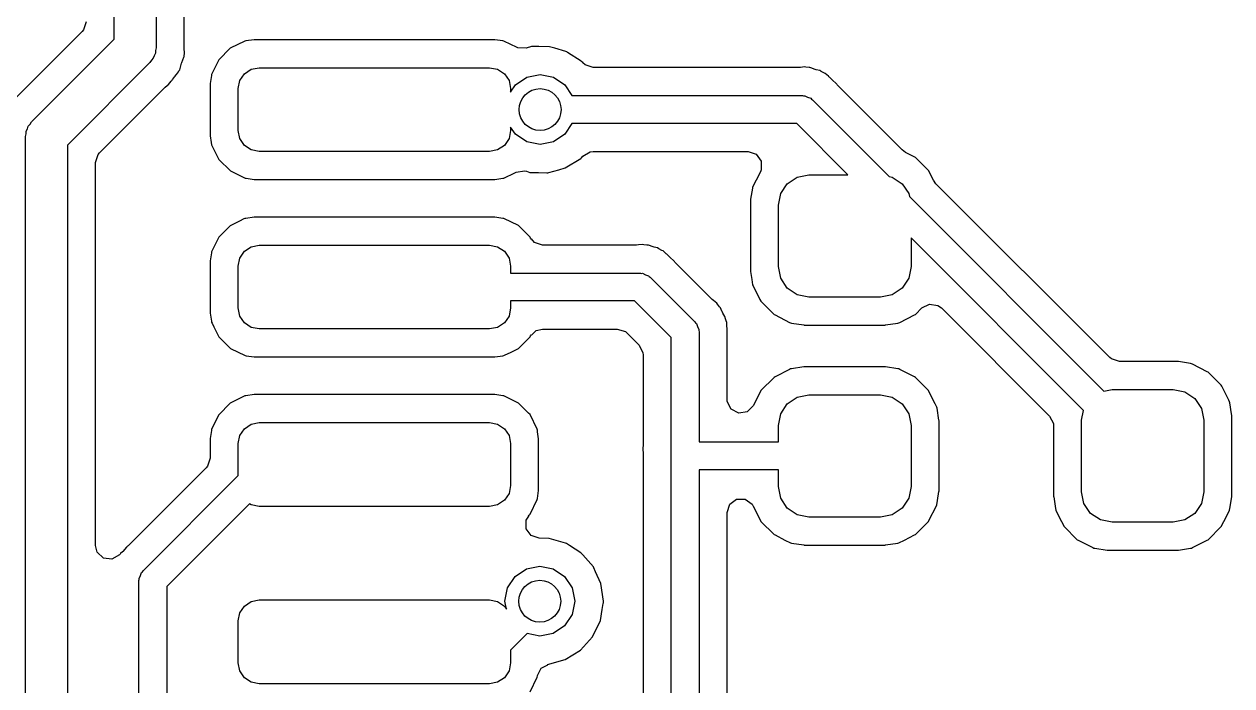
# Model space of a CAD drawing. Extents: x 0.04 to 2.01, y 0.04 to 5.04.
# Drawn here: x 1.0223 to 1.3627, y 3.0093 to 3.1957 of the extents above; entities that cross this region are included whole.
import ezdxf

# ---------------------------------------------------------------- set-up
doc = ezdxf.new("R2010")
doc.units = 0
doc.header["$MEASUREMENT"] = 0
doc.layers.add('BLACK', color=7, linetype='CONTINUOUS')

msp = doc.modelspace()

# ---------------------------------------------------------------- linework, layer by layer
at = {"layer": 'BLACK', "linetype": 'CONTINUOUS'}
for p, q in [((1.04772, 3.1915), (1.04772, 3.23035)), ((1.05953, 3.23035), (1.05953, 3.18906)), ((1.06742, 3.18943), (1.06742, 3.2207)), ((1.03982, 3.19639), (1.03908, 3.19409)), ((1.03868, 3.19363), (1.0202, 3.17515)), ((1.03908, 3.19409), (1.03868, 3.19363)), ((1.02445, 3.16823), (1.04772, 3.1915)), ((1.08456, 3.19096), (1.08044, 3.18893)), ((1.08486, 3.191), (1.08456, 3.19096)), ((1.08713, 3.19134), (1.08486, 3.191)), ((1.08486, 3.191), (1.08486, 3.191)), ((1.08727, 3.19136), (1.08713, 3.19134)), ((1.08713, 3.19134), (1.08713, 3.19134)), ((1.15485, 3.19136), (1.08727, 3.19136)), ((1.15499, 3.19134), (1.15485, 3.19136)), ((1.15724, 3.19101), (1.15499, 3.19134)), ((1.15499, 3.19134), (1.15499, 3.19134)), ((1.15754, 3.19097), (1.15724, 3.19101)), ((1.15724, 3.19101), (1.15724, 3.19101)), ((1.15953, 3.18999), (1.15754, 3.19097)), ((1.16108, 3.18924), (1.15953, 3.18999)), ((1.05894, 3.18685), (1.05874, 3.1861)), ((1.05933, 3.18753), (1.05894, 3.18685)), ((1.05953, 3.18906), (1.05933, 3.1883)), ((1.05933, 3.1883), (1.05933, 3.18753)), ((1.06678, 3.18488), (1.06732, 3.18642)), ((1.06732, 3.18642), (1.0674, 3.18665)), ((1.06732, 3.18642), (1.06732, 3.18642)), ((1.0674, 3.18665), (1.06742, 3.18685)), ((1.06742, 3.18927), (1.06742, 3.18943)), ((1.0675, 3.1873), (1.06742, 3.18927)), ((1.06742, 3.187), (1.06743, 3.18706)), ((1.06742, 3.18694), (1.06742, 3.187)), ((1.06742, 3.18685), (1.06742, 3.18694)), ((1.06743, 3.18706), (1.0675, 3.1873)), ((1.08044, 3.18893), (1.07719, 3.18568)), ((1.16146, 3.18908), (1.16108, 3.18924)), ((1.16386, 3.18899), (1.16146, 3.18908)), ((1.16532, 3.18941), (1.16386, 3.18899)), ((1.1656, 3.1894), (1.16532, 3.18941)), ((1.16739, 3.18939), (1.1656, 3.1894)), ((1.1704, 3.18938), (1.16739, 3.18939)), ((1.17188, 3.18893), (1.1704, 3.18938)), ((1.17501, 3.188), (1.17188, 3.18893)), ((1.17527, 3.18792), (1.17501, 3.188)), ((1.17501, 3.188), (1.17501, 3.188)), ((1.1755, 3.18777), (1.17527, 3.18792)), ((1.1793, 3.18531), (1.1755, 3.18777)), ((1.0578, 3.18488), (1.03453, 3.16161)), ((1.05819, 3.18555), (1.0578, 3.18488)), ((1.05874, 3.1861), (1.05819, 3.18555)), ((1.06601, 3.18265), (1.06619, 3.1829)), ((1.06619, 3.1829), (1.06672, 3.1847)), ((1.06672, 3.1847), (1.06678, 3.18488)), ((1.07719, 3.18568), (1.07518, 3.18156)), ((1.08441, 3.18173), (1.08632, 3.18302)), ((1.08632, 3.18302), (1.08858, 3.18346)), ((1.08858, 3.18346), (1.15354, 3.18346)), ((1.15354, 3.18346), (1.1558, 3.18302)), ((1.1558, 3.18302), (1.15772, 3.18173)), ((1.17954, 3.18516), (1.1793, 3.18531)), ((1.1793, 3.18531), (1.1793, 3.18531)), ((1.17978, 3.18488), (1.17954, 3.18516)), ((1.17981, 3.18484), (1.17978, 3.18488)), ((1.18047, 3.18423), (1.17981, 3.18484)), ((1.18276, 3.18348), (1.18047, 3.18423)), ((1.24066, 3.18348), (1.18276, 3.18348)), ((1.24118, 3.18352), (1.24066, 3.18348)), ((1.24232, 3.18367), (1.24118, 3.18352)), ((1.24267, 3.18359), (1.24232, 3.18367)), ((1.24268, 3.18359), (1.24267, 3.18359)), ((1.24267, 3.18359), (1.24267, 3.18359)), ((1.24358, 3.18348), (1.24268, 3.18359)), ((1.24382, 3.18348), (1.24358, 3.18348)), ((1.24407, 3.18346), (1.24382, 3.18348)), ((1.24433, 3.18336), (1.24407, 3.18346)), ((1.24504, 3.18307), (1.24433, 3.18336)), ((1.24433, 3.18336), (1.24433, 3.18336)), ((1.24559, 3.1829), (1.24504, 3.18307)), ((1.24661, 3.18266), (1.24559, 3.1829)), ((1.06304, 3.17871), (1.06382, 3.1797)), ((1.06382, 3.1797), (1.06397, 3.17987)), ((1.06397, 3.17987), (1.06408, 3.17999)), ((1.06397, 3.17987), (1.06397, 3.17987)), ((1.06408, 3.17999), (1.06419, 3.18011)), ((1.06419, 3.18011), (1.06459, 3.18067)), ((1.06459, 3.18067), (1.06461, 3.18069)), ((1.06461, 3.18069), (1.06472, 3.18084)), ((1.06472, 3.18084), (1.06528, 3.18156)), ((1.06528, 3.18156), (1.06588, 3.18232)), ((1.06588, 3.18232), (1.06598, 3.1826)), ((1.06598, 3.1826), (1.06601, 3.18265)), ((1.07513, 3.18126), (1.0748, 3.17901)), ((1.07518, 3.18156), (1.07513, 3.18126)), ((1.07513, 3.18126), (1.07513, 3.18126)), ((1.08268, 3.17756), (1.08313, 3.17982)), ((1.08313, 3.17982), (1.08441, 3.18173)), ((1.15772, 3.18173), (1.159, 3.17982)), ((1.159, 3.17982), (1.15945, 3.17756)), ((1.1608, 3.17861), (1.16399, 3.18075)), ((1.16399, 3.18075), (1.16776, 3.1815)), ((1.16776, 3.1815), (1.17152, 3.18075)), ((1.17152, 3.18075), (1.17472, 3.17861)), ((1.24691, 3.18245), (1.24661, 3.18266)), ((1.24698, 3.1824), (1.24691, 3.18245)), ((1.24691, 3.18245), (1.24691, 3.18245)), ((1.24774, 3.18199), (1.24698, 3.1824)), ((1.24816, 3.18183), (1.24774, 3.18199)), ((1.24858, 3.18144), (1.24816, 3.18183)), ((1.24902, 3.18103), (1.24858, 3.18144)), ((1.24917, 3.1809), (1.24902, 3.18103)), ((1.24932, 3.1808), (1.24917, 3.1809)), ((1.24986, 3.18025), (1.24932, 3.1808)), ((1.24997, 3.18015), (1.24986, 3.18025)), ((1.25139, 3.17883), (1.24997, 3.18015)), ((1.04356, 3.15948), (1.06204, 3.17796)), ((1.06204, 3.17796), (1.06269, 3.17848)), ((1.06269, 3.17848), (1.06277, 3.17853)), ((1.06277, 3.17853), (1.06304, 3.17871)), ((1.06277, 3.17853), (1.06277, 3.17853)), ((1.0748, 3.17901), (1.07478, 3.17887)), ((1.07478, 3.17887), (1.07478, 3.16444)), ((1.08268, 3.16575), (1.08268, 3.17756)), ((1.15945, 3.1766), (1.1608, 3.17861)), ((1.15945, 3.17756), (1.15945, 3.1766)), ((1.17472, 3.17861), (1.17674, 3.17559)), ((1.25148, 3.17865), (1.25139, 3.17883)), ((1.25159, 3.17853), (1.25148, 3.17865)), ((1.26981, 3.16031), (1.25159, 3.17853)), ((1.17674, 3.17559), (1.24173, 3.17559)), ((1.24173, 3.17559), (1.24203, 3.17549)), ((1.24203, 3.17549), (1.24235, 3.17554)), ((1.24235, 3.17554), (1.24317, 3.17512)), ((1.24317, 3.17512), (1.24405, 3.17484)), ((1.24405, 3.17484), (1.24423, 3.17458)), ((1.24423, 3.17458), (1.24452, 3.17444)), ((1.24452, 3.17444), (1.26615, 3.1528)), ((1.02292, 3.16558), (1.02331, 3.16626)), ((1.02331, 3.16626), (1.02351, 3.16701)), ((1.02351, 3.16701), (1.02406, 3.16756)), ((1.02406, 3.16756), (1.02445, 3.16823)), ((1.08313, 3.16349), (1.08268, 3.16575)), ((1.15945, 3.16575), (1.159, 3.16349)), ((1.1608, 3.16469), (1.15945, 3.16671)), ((1.15945, 3.16671), (1.15945, 3.16575)), ((1.17674, 3.16772), (1.17472, 3.16469)), ((1.2401, 3.16772), (1.17674, 3.16772)), ((1.25453, 3.15329), (1.2401, 3.16772)), ((1.02272, 3.16406), (1.02292, 3.16481)), ((1.02272, 2.90906), (1.02272, 3.16406)), ((1.02292, 3.16481), (1.02292, 3.16558)), ((1.07478, 3.16444), (1.0748, 3.1643)), ((1.0748, 3.1643), (1.07509, 3.16238)), ((1.0748, 3.1643), (1.0748, 3.1643)), ((1.07509, 3.16238), (1.07518, 3.16173)), ((1.08441, 3.16157), (1.08313, 3.16349)), ((1.159, 3.16349), (1.15772, 3.16157)), ((1.16399, 3.16256), (1.1608, 3.16469)), ((1.16776, 3.16181), (1.16399, 3.16256)), ((1.17152, 3.16256), (1.16776, 3.16181)), ((1.17472, 3.16469), (1.17152, 3.16256)), ((1.03453, 3.16161), (1.03453, 2.9115)), ((1.04242, 3.15672), (1.04317, 3.15902)), ((1.04317, 3.15902), (1.04356, 3.15948)), ((1.07518, 3.16173), (1.07721, 3.1576)), ((1.08632, 3.16029), (1.08441, 3.16157)), ((1.08858, 3.15984), (1.08632, 3.16029)), ((1.15354, 3.15984), (1.08858, 3.15984)), ((1.1558, 3.16029), (1.15354, 3.15984)), ((1.15772, 3.16157), (1.1558, 3.16029)), ((1.17981, 3.15854), (1.1819, 3.15974)), ((1.1819, 3.15974), (1.1827, 3.15982)), ((1.1827, 3.15982), (1.22637, 3.15982)), ((1.22637, 3.15982), (1.22866, 3.15908)), ((1.22866, 3.15908), (1.23007, 3.15713)), ((1.2708, 3.15959), (1.26981, 3.16031)), ((1.27353, 3.1582), (1.2708, 3.15959)), ((1.04242, 3.0488), (1.04242, 3.15672)), ((1.07721, 3.1576), (1.08046, 3.15436)), ((1.17487, 3.15521), (1.1792, 3.15787)), ((1.1792, 3.15787), (1.17939, 3.15807)), ((1.17939, 3.15807), (1.17981, 3.15854)), ((1.23007, 3.15713), (1.23007, 3.15472)), ((1.27723, 3.1545), (1.27353, 3.1582)), ((1.08046, 3.15436), (1.08459, 3.15234)), ((1.08459, 3.15234), (1.08489, 3.1523)), ((1.08489, 3.1523), (1.08489, 3.1523)), ((1.08489, 3.1523), (1.08714, 3.15197)), ((1.15499, 3.15197), (1.15726, 3.1523)), ((1.15726, 3.1523), (1.15756, 3.15235)), ((1.15726, 3.1523), (1.15726, 3.1523)), ((1.15756, 3.15235), (1.16068, 3.15388)), ((1.16068, 3.15388), (1.16103, 3.15405)), ((1.16103, 3.15405), (1.16341, 3.15439)), ((1.16341, 3.15439), (1.16391, 3.15427)), ((1.16391, 3.15427), (1.16489, 3.15397)), ((1.16489, 3.15397), (1.16736, 3.15392)), ((1.16736, 3.15392), (1.16969, 3.15388)), ((1.16969, 3.15388), (1.16969, 3.15388)), ((1.16969, 3.15388), (1.16997, 3.15387)), ((1.16997, 3.15387), (1.17024, 3.15395)), ((1.17024, 3.15395), (1.17306, 3.15471)), ((1.17024, 3.15395), (1.17024, 3.15395)), ((1.17306, 3.15471), (1.17487, 3.15521)), ((1.22984, 3.15416), (1.22862, 3.15176)), ((1.23007, 3.15472), (1.22984, 3.15416)), ((1.23744, 3.15076), (1.24024, 3.15263)), ((1.24024, 3.15263), (1.24353, 3.15329)), ((1.24353, 3.15329), (1.25453, 3.15329)), ((1.26615, 3.1528), (1.26701, 3.15263)), ((1.26701, 3.15263), (1.2698, 3.15076)), ((1.27862, 3.15176), (1.27723, 3.1545)), ((1.08714, 3.15197), (1.08714, 3.15197)), ((1.08714, 3.15197), (1.08727, 3.15195)), ((1.08727, 3.15195), (1.15485, 3.15195)), ((1.15485, 3.15195), (1.15499, 3.15197)), ((1.15499, 3.15197), (1.15499, 3.15197)), ((1.22759, 3.14954), (1.22709, 3.14637)), ((1.22764, 3.14984), (1.22759, 3.14954)), ((1.22759, 3.14954), (1.22759, 3.14954)), ((1.22862, 3.15176), (1.22764, 3.14984)), ((1.23558, 3.14797), (1.23744, 3.15076)), ((1.2698, 3.15076), (1.27167, 3.14797)), ((1.27934, 3.15078), (1.27862, 3.15176)), ((1.32833, 3.10179), (1.27934, 3.15078)), ((1.22709, 3.14637), (1.22703, 3.14597)), ((1.22703, 3.14597), (1.22703, 3.12615)), ((1.23492, 3.14468), (1.23558, 3.14797)), ((1.27167, 3.14797), (1.27184, 3.14712)), ((1.27184, 3.14712), (1.32666, 3.09229)), ((1.23492, 3.12745), (1.23492, 3.14468)), ((1.08021, 3.13871), (1.07972, 3.13821)), ((1.08044, 3.13893), (1.08021, 3.13871)), ((1.08302, 3.1402), (1.08044, 3.13893)), ((1.08429, 3.14083), (1.08302, 3.1402)), ((1.08456, 3.14096), (1.08429, 3.14083)), ((1.08429, 3.14083), (1.08429, 3.14083)), ((1.08486, 3.141), (1.08456, 3.14096)), ((1.08713, 3.14134), (1.08486, 3.141)), ((1.08486, 3.141), (1.08486, 3.141)), ((1.08727, 3.14136), (1.08713, 3.14134)), ((1.08713, 3.14134), (1.08713, 3.14134)), ((1.15485, 3.14136), (1.08727, 3.14136)), ((1.15499, 3.14134), (1.15485, 3.14136)), ((1.15724, 3.14101), (1.15499, 3.14134)), ((1.15499, 3.14134), (1.15499, 3.14134)), ((1.15754, 3.14097), (1.15724, 3.14101)), ((1.15724, 3.14101), (1.15724, 3.14101)), ((1.16167, 3.13895), (1.15754, 3.14097)), ((1.16492, 3.1357), (1.16167, 3.13895)), ((1.07719, 3.13568), (1.07518, 3.13156)), ((1.07972, 3.13821), (1.07719, 3.13568)), ((1.16506, 3.13541), (1.16492, 3.1357)), ((1.16525, 3.13515), (1.16506, 3.13541)), ((1.16532, 3.13521), (1.16525, 3.13515)), ((1.16615, 3.13423), (1.16532, 3.13521)), ((1.32094, 3.08688), (1.27232, 3.1355)), ((1.27232, 3.1355), (1.27232, 3.12745)), ((1.08313, 3.12982), (1.08441, 3.13173)), ((1.08441, 3.13173), (1.08632, 3.13302)), ((1.08632, 3.13302), (1.08858, 3.13346)), ((1.08858, 3.13346), (1.15354, 3.13346)), ((1.15354, 3.13346), (1.1558, 3.13302)), ((1.1558, 3.13302), (1.15772, 3.13173)), ((1.15772, 3.13173), (1.159, 3.12982)), ((1.16844, 3.13348), (1.16615, 3.13423)), ((1.19495, 3.13348), (1.16844, 3.13348)), ((1.19547, 3.13352), (1.19495, 3.13348)), ((1.19661, 3.13367), (1.19547, 3.13352)), ((1.19696, 3.13359), (1.19661, 3.13367)), ((1.19697, 3.13359), (1.19696, 3.13359)), ((1.19696, 3.13359), (1.19696, 3.13359)), ((1.19787, 3.13348), (1.19697, 3.13359)), ((1.19811, 3.13348), (1.19787, 3.13348)), ((1.19836, 3.13346), (1.19811, 3.13348)), ((1.19862, 3.13336), (1.19836, 3.13346)), ((1.19934, 3.13307), (1.19862, 3.13336)), ((1.19862, 3.13336), (1.19862, 3.13336)), ((1.19988, 3.1329), (1.19934, 3.13307)), ((1.2009, 3.13266), (1.19988, 3.1329)), ((1.2012, 3.13245), (1.2009, 3.13266)), ((1.20127, 3.1324), (1.2012, 3.13245)), ((1.2012, 3.13245), (1.2012, 3.13245)), ((1.20203, 3.13199), (1.20127, 3.1324)), ((1.20245, 3.13183), (1.20203, 3.13199)), ((1.20272, 3.13158), (1.20245, 3.13183)), ((1.0748, 3.12901), (1.07478, 3.12887)), ((1.07478, 3.12887), (1.07478, 3.11444)), ((1.07513, 3.13126), (1.0748, 3.12901)), ((1.07518, 3.13156), (1.07513, 3.13126)), ((1.07513, 3.13126), (1.07513, 3.13126)), ((1.08268, 3.12756), (1.08313, 3.12982)), ((1.159, 3.12982), (1.15945, 3.12756)), ((1.20331, 3.13103), (1.20272, 3.13158)), ((1.20347, 3.1309), (1.20331, 3.13103)), ((1.20361, 3.1308), (1.20347, 3.1309)), ((1.20415, 3.13025), (1.20361, 3.1308)), ((1.20426, 3.13015), (1.20415, 3.13025)), ((1.20569, 3.12883), (1.20426, 3.13015)), ((1.20577, 3.12865), (1.20569, 3.12883)), ((1.20588, 3.12853), (1.20577, 3.12865)), ((1.21623, 3.11818), (1.20588, 3.12853)), ((1.08268, 3.11575), (1.08268, 3.12756)), ((1.15945, 3.12756), (1.15945, 3.12559)), ((1.15945, 3.12559), (1.19602, 3.12559)), ((1.19602, 3.12559), (1.19633, 3.12549)), ((1.19633, 3.12549), (1.19664, 3.12554)), ((1.19664, 3.12554), (1.19746, 3.12512)), ((1.19746, 3.12512), (1.19834, 3.12484)), ((1.22703, 3.12615), (1.22705, 3.126)), ((1.22705, 3.126), (1.22705, 3.126)), ((1.22705, 3.126), (1.2274, 3.12381)), ((1.23558, 3.12416), (1.23492, 3.12745)), ((1.27232, 3.12745), (1.27167, 3.12416)), ((1.19834, 3.12484), (1.19852, 3.12458)), ((1.19852, 3.12458), (1.19881, 3.12444)), ((1.19881, 3.12444), (1.21141, 3.11184)), ((1.2274, 3.12381), (1.22764, 3.12229)), ((1.22764, 3.12229), (1.22778, 3.12201)), ((1.22778, 3.12201), (1.22778, 3.12201)), ((1.22778, 3.12201), (1.22973, 3.11818)), ((1.23744, 3.12136), (1.23558, 3.12416)), ((1.27167, 3.12416), (1.2698, 3.12136)), ((1.21662, 3.11784), (1.21623, 3.11818)), ((1.22973, 3.11818), (1.23001, 3.11763)), ((1.24024, 3.11949), (1.23744, 3.12136)), ((1.24353, 3.11884), (1.24024, 3.11949)), ((1.26371, 3.11884), (1.24353, 3.11884)), ((1.26701, 3.11949), (1.26371, 3.11884)), ((1.2698, 3.12136), (1.26701, 3.11949)), ((1.08313, 3.11349), (1.08268, 3.11575)), ((1.15945, 3.11575), (1.159, 3.11349)), ((1.19439, 3.11772), (1.15945, 3.11772)), ((1.15945, 3.11772), (1.15945, 3.11575)), ((1.20469, 3.10742), (1.19439, 3.11772)), ((1.21754, 3.11714), (1.21662, 3.11784)), ((1.21773, 3.11683), (1.21754, 3.11714)), ((1.21829, 3.11611), (1.21773, 3.11683)), ((1.21773, 3.11683), (1.21773, 3.11683)), ((1.21847, 3.11594), (1.21829, 3.11611)), ((1.21862, 3.11575), (1.21847, 3.11594)), ((1.219, 3.11487), (1.21862, 3.11575)), ((1.21904, 3.11479), (1.219, 3.11487)), ((1.2193, 3.11428), (1.21904, 3.11479)), ((1.23001, 3.11763), (1.23371, 3.11393)), ((1.27353, 3.11393), (1.27537, 3.11577)), ((1.27537, 3.11577), (1.27752, 3.11686)), ((1.27752, 3.11686), (1.2799, 3.11649)), ((1.2799, 3.11649), (1.28088, 3.11577)), ((1.28088, 3.11577), (1.31136, 3.0853)), ((1.07478, 3.11444), (1.0748, 3.1143)), ((1.0748, 3.1143), (1.0748, 3.1143)), ((1.0748, 3.1143), (1.07514, 3.11203)), ((1.07514, 3.11203), (1.07518, 3.11173)), ((1.07518, 3.11173), (1.07532, 3.11146)), ((1.07532, 3.11146), (1.07532, 3.11146)), ((1.07532, 3.11146), (1.07583, 3.11041)), ((1.08441, 3.11157), (1.08313, 3.11349)), ((1.08632, 3.11029), (1.08441, 3.11157)), ((1.15772, 3.11157), (1.1558, 3.11029)), ((1.159, 3.11349), (1.15772, 3.11157)), ((1.21141, 3.11184), (1.21155, 3.11156)), ((1.21155, 3.11156), (1.21181, 3.11137)), ((1.21181, 3.11137), (1.21209, 3.11049)), ((1.21985, 3.11339), (1.2193, 3.11428)), ((1.21992, 3.11303), (1.21985, 3.11339)), ((1.21993, 3.11294), (1.21992, 3.11303)), ((1.21992, 3.11303), (1.21992, 3.11303)), ((1.22018, 3.11212), (1.21993, 3.11294)), ((1.22036, 3.1117), (1.22018, 3.11212)), ((1.22041, 3.11057), (1.22036, 3.1117)), ((1.23371, 3.11393), (1.23398, 3.11379)), ((1.23398, 3.11379), (1.23398, 3.11379)), ((1.23398, 3.11379), (1.23809, 3.1117)), ((1.23809, 3.1117), (1.23837, 3.11156)), ((1.23837, 3.11156), (1.23867, 3.11151)), ((1.23867, 3.11151), (1.23867, 3.11151)), ((1.23867, 3.11151), (1.24208, 3.11097)), ((1.26516, 3.11097), (1.26857, 3.11151)), ((1.26857, 3.11151), (1.26887, 3.11156)), ((1.26857, 3.11151), (1.26857, 3.11151)), ((1.26887, 3.11156), (1.26916, 3.1117)), ((1.26916, 3.1117), (1.27326, 3.11379)), ((1.27326, 3.11379), (1.27353, 3.11393)), ((1.27326, 3.11379), (1.27326, 3.11379)), ((1.07583, 3.11041), (1.07721, 3.1076)), ((1.08858, 3.10984), (1.08632, 3.11029)), ((1.15354, 3.10984), (1.08858, 3.10984)), ((1.1558, 3.11029), (1.15354, 3.10984)), ((1.16493, 3.10762), (1.16507, 3.10791)), ((1.16507, 3.10791), (1.16526, 3.10818)), ((1.16526, 3.10818), (1.16538, 3.10809)), ((1.16538, 3.10809), (1.16661, 3.10937)), ((1.16661, 3.10937), (1.16844, 3.10982)), ((1.16844, 3.10982), (1.18951, 3.10982)), ((1.18951, 3.10982), (1.1918, 3.10908)), ((1.1918, 3.10908), (1.19226, 3.10868)), ((1.19226, 3.10868), (1.19565, 3.1053)), ((1.21209, 3.11049), (1.21251, 3.10967)), ((1.21251, 3.10967), (1.21246, 3.10936)), ((1.21246, 3.10936), (1.21256, 3.10906)), ((1.21256, 3.10906), (1.21256, 3.07799)), ((1.22041, 3.11053), (1.22041, 3.11057)), ((1.22042, 3.11033), (1.22041, 3.11053)), ((1.22045, 3.11016), (1.22042, 3.11033)), ((1.22045, 3.10939), (1.22045, 3.11016)), ((1.22046, 3.10924), (1.22045, 3.10939)), ((1.22053, 3.1073), (1.22046, 3.10924)), ((1.24208, 3.11097), (1.24208, 3.11097)), ((1.24208, 3.11097), (1.24223, 3.11094)), ((1.24223, 3.11094), (1.26501, 3.11094)), ((1.26501, 3.11094), (1.26516, 3.11097)), ((1.26516, 3.11097), (1.26516, 3.11097)), ((1.07721, 3.1076), (1.08046, 3.10436)), ((1.16169, 3.10437), (1.16493, 3.10762)), ((1.19565, 3.1053), (1.19674, 3.10315)), ((1.20469, 2.88565), (1.20469, 3.10742)), ((1.22045, 3.10695), (1.22046, 3.10711)), ((1.22045, 3.08996), (1.22045, 3.10695)), ((1.22046, 3.10711), (1.22053, 3.1073)), ((1.08046, 3.10436), (1.08459, 3.10234)), ((1.08459, 3.10234), (1.08489, 3.1023)), ((1.08489, 3.1023), (1.08489, 3.1023)), ((1.08489, 3.1023), (1.08714, 3.10197)), ((1.08714, 3.10197), (1.08714, 3.10197)), ((1.08714, 3.10197), (1.08727, 3.10195)), ((1.08727, 3.10195), (1.15485, 3.10195)), ((1.15485, 3.10195), (1.15499, 3.10197)), ((1.15499, 3.10197), (1.15726, 3.1023)), ((1.15499, 3.10197), (1.15499, 3.10197)), ((1.15726, 3.1023), (1.15756, 3.10235)), ((1.15726, 3.1023), (1.15726, 3.1023)), ((1.15756, 3.10235), (1.15795, 3.10254)), ((1.15795, 3.10254), (1.15938, 3.10324)), ((1.15938, 3.10324), (1.16169, 3.10437)), ((1.19674, 3.10315), (1.19679, 3.10254)), ((1.19679, 3.10254), (1.19679, 3.07687)), ((1.32879, 3.10139), (1.32833, 3.10179)), ((1.33108, 3.10065), (1.32879, 3.10139)), ((1.2381, 3.09842), (1.23398, 3.09633)), ((1.23837, 3.09856), (1.2381, 3.09842)), ((1.2381, 3.09842), (1.2381, 3.09842)), ((1.23867, 3.09861), (1.23837, 3.09856)), ((1.24208, 3.09915), (1.23867, 3.09861)), ((1.23867, 3.09861), (1.23867, 3.09861)), ((1.24223, 3.09917), (1.24208, 3.09915)), ((1.24208, 3.09915), (1.24208, 3.09915)), ((1.26501, 3.09917), (1.24223, 3.09917)), ((1.26516, 3.09915), (1.26501, 3.09917)), ((1.26857, 3.09861), (1.26516, 3.09915)), ((1.26516, 3.09915), (1.26516, 3.09915)), ((1.26887, 3.09856), (1.26857, 3.09861)), ((1.26857, 3.09861), (1.26857, 3.09861)), ((1.26915, 3.09842), (1.26887, 3.09856)), ((1.27326, 3.09633), (1.26915, 3.09842)), ((1.26915, 3.09842), (1.26915, 3.09842)), ((1.34753, 3.10065), (1.33108, 3.10065)), ((1.34768, 3.10063), (1.34753, 3.10065)), ((1.35109, 3.10009), (1.34768, 3.10063)), ((1.34768, 3.10063), (1.34768, 3.10063)), ((1.35139, 3.10004), (1.35109, 3.10009)), ((1.35109, 3.10009), (1.35109, 3.10009)), ((1.35167, 3.0999), (1.35139, 3.10004)), ((1.35578, 3.0978), (1.35167, 3.0999)), ((1.35167, 3.0999), (1.35167, 3.0999)), ((1.35605, 3.09766), (1.35578, 3.0978)), ((1.35578, 3.0978), (1.35578, 3.0978)), ((1.35975, 3.09397), (1.35605, 3.09766)), ((1.23371, 3.09619), (1.23001, 3.09249)), ((1.23398, 3.09633), (1.23371, 3.09619)), ((1.23398, 3.09633), (1.23398, 3.09633)), ((1.27353, 3.09619), (1.27326, 3.09633)), ((1.27326, 3.09633), (1.27326, 3.09633)), ((1.27723, 3.09249), (1.27353, 3.09619)), ((1.08456, 3.09096), (1.08044, 3.08893)), ((1.08486, 3.091), (1.08456, 3.09096)), ((1.08713, 3.09134), (1.08486, 3.091)), ((1.08486, 3.091), (1.08486, 3.091)), ((1.08727, 3.09136), (1.08713, 3.09134)), ((1.08713, 3.09134), (1.08713, 3.09134)), ((1.15485, 3.09136), (1.08727, 3.09136)), ((1.15499, 3.09134), (1.15485, 3.09136)), ((1.15724, 3.09101), (1.15499, 3.09134)), ((1.15499, 3.09134), (1.15499, 3.09134)), ((1.15754, 3.09097), (1.15724, 3.09101)), ((1.15724, 3.09101), (1.15724, 3.09101)), ((1.16167, 3.08895), (1.15754, 3.09097)), ((1.22987, 3.09222), (1.22782, 3.08819)), ((1.23001, 3.09249), (1.22987, 3.09222)), ((1.22987, 3.09222), (1.22987, 3.09222)), ((1.24024, 3.09062), (1.24353, 3.09128)), ((1.24353, 3.09128), (1.26371, 3.09128)), ((1.26371, 3.09128), (1.26701, 3.09062)), ((1.27737, 3.09222), (1.27723, 3.09249)), ((1.27915, 3.08872), (1.27737, 3.09222)), ((1.27737, 3.09222), (1.27737, 3.09222)), ((1.32666, 3.09229), (1.32901, 3.09276)), ((1.32901, 3.09276), (1.34623, 3.09276)), ((1.34623, 3.09276), (1.34953, 3.0921)), ((1.34953, 3.0921), (1.35232, 3.09023)), ((1.35989, 3.09369), (1.35975, 3.09397)), ((1.36188, 3.08978), (1.35989, 3.09369)), ((1.35989, 3.09369), (1.35989, 3.09369)), ((1.08044, 3.08893), (1.07719, 3.08568)), ((1.1619, 3.08872), (1.16167, 3.08895)), ((1.16454, 3.08608), (1.1619, 3.08872)), ((1.2205, 3.08935), (1.22045, 3.08996)), ((1.22159, 3.08721), (1.2205, 3.08935)), ((1.22782, 3.08819), (1.22612, 3.08649)), ((1.23558, 3.08596), (1.23744, 3.08876)), ((1.23744, 3.08876), (1.24024, 3.09062)), ((1.26701, 3.09062), (1.2698, 3.08876)), ((1.2698, 3.08876), (1.27167, 3.08596)), ((1.2796, 3.08783), (1.27915, 3.08872)), ((1.27965, 3.08753), (1.2796, 3.08783)), ((1.28019, 3.08412), (1.27965, 3.08753)), ((1.27965, 3.08753), (1.27965, 3.08753)), ((1.35232, 3.09023), (1.35419, 3.08744)), ((1.35419, 3.08744), (1.35484, 3.08414)), ((1.36212, 3.08931), (1.36188, 3.08978)), ((1.36217, 3.089), (1.36212, 3.08931)), ((1.36266, 3.08593), (1.36217, 3.089)), ((1.36217, 3.089), (1.36217, 3.089)), ((1.07719, 3.08568), (1.07518, 3.08156)), ((1.16492, 3.0857), (1.16454, 3.08608)), ((1.16694, 3.08158), (1.16492, 3.0857)), ((1.22374, 3.08611), (1.22159, 3.08721)), ((1.22612, 3.08649), (1.22374, 3.08611)), ((1.23492, 3.08267), (1.23558, 3.08596)), ((1.27167, 3.08596), (1.27232, 3.08267)), ((1.28022, 3.08397), (1.28019, 3.08412)), ((1.31136, 3.0853), (1.31245, 3.08315)), ((1.32039, 3.08414), (1.32094, 3.08688)), ((1.32039, 3.06397), (1.32039, 3.08414)), ((1.35484, 3.08414), (1.35484, 3.06397)), ((1.36274, 3.08544), (1.36266, 3.08593)), ((1.36274, 3.06267), (1.36274, 3.08544)), ((1.07513, 3.08126), (1.0748, 3.07901)), ((1.07518, 3.08156), (1.07513, 3.08126)), ((1.07513, 3.08126), (1.07513, 3.08126)), ((1.08313, 3.07982), (1.08441, 3.08173)), ((1.08441, 3.08173), (1.08632, 3.08302)), ((1.08632, 3.08302), (1.08858, 3.08346)), ((1.08858, 3.08346), (1.15354, 3.08346)), ((1.15354, 3.08346), (1.1558, 3.08302)), ((1.1558, 3.08302), (1.15772, 3.08173)), ((1.15772, 3.08173), (1.159, 3.07982)), ((1.16699, 3.08128), (1.16694, 3.08158)), ((1.16705, 3.08083), (1.16699, 3.08128)), ((1.16699, 3.08128), (1.16699, 3.08128)), ((1.16734, 3.07887), (1.16705, 3.08083)), ((1.23492, 3.07799), (1.23492, 3.08267)), ((1.27232, 3.08267), (1.27232, 3.06544)), ((1.28022, 3.06414), (1.28022, 3.08397)), ((1.31245, 3.08315), (1.3125, 3.08254)), ((1.3125, 3.08254), (1.3125, 3.06267)), ((1.0748, 3.07901), (1.07478, 3.07887)), ((1.07478, 3.07887), (1.07478, 3.07344)), ((1.08268, 3.07756), (1.08313, 3.07982)), ((1.08268, 3.06856), (1.08268, 3.07756)), ((1.159, 3.07982), (1.15945, 3.07756)), ((1.15945, 3.07756), (1.15945, 3.06575)), ((1.16734, 3.06444), (1.16734, 3.07887)), ((1.21256, 3.07799), (1.23492, 3.07799)), ((1.19678, 3.07671), (1.19672, 3.07652)), ((1.19672, 3.07652), (1.19673, 3.07616)), ((1.19673, 3.07616), (1.19679, 3.07458)), ((1.19679, 3.07687), (1.19678, 3.07671)), ((1.19679, 3.07458), (1.19679, 3.07443)), ((1.19679, 3.07443), (1.19679, 2.88776)), ((1.07364, 3.07069), (1.05175, 3.04879)), ((1.07404, 3.07115), (1.07364, 3.07069)), ((1.07478, 3.07344), (1.07404, 3.07115)), ((1.05584, 3.04172), (1.08268, 3.06856)), ((1.23492, 3.07012), (1.21256, 3.07012)), ((1.21256, 3.07012), (1.21256, 2.88728)), ((1.23492, 3.06544), (1.23492, 3.07012)), ((1.15945, 3.06575), (1.159, 3.06349)), ((1.16699, 3.06205), (1.16732, 3.0643)), ((1.16732, 3.0643), (1.16734, 3.06444)), ((1.16732, 3.0643), (1.16732, 3.0643)), ((1.23558, 3.06215), (1.23492, 3.06544)), ((1.27232, 3.06544), (1.27167, 3.06215)), ((1.27979, 3.06148), (1.28019, 3.06399)), ((1.28019, 3.06399), (1.28022, 3.06414)), ((1.28019, 3.06399), (1.28019, 3.06399)), ((1.32105, 3.06067), (1.32039, 3.06397)), ((1.35484, 3.06397), (1.35419, 3.06067)), ((1.08586, 3.0606), (1.06256, 3.03731)), ((1.08632, 3.06029), (1.08586, 3.0606)), ((1.08858, 3.05984), (1.08632, 3.06029)), ((1.1558, 3.06029), (1.15354, 3.05984)), ((1.15772, 3.06157), (1.1558, 3.06029)), ((1.159, 3.06349), (1.15772, 3.06157)), ((1.16493, 3.05762), (1.16695, 3.06175)), ((1.16695, 3.06175), (1.16699, 3.06205)), ((1.16699, 3.06205), (1.16699, 3.06205)), ((1.22045, 3.05815), (1.2212, 3.06044)), ((1.2212, 3.06044), (1.22315, 3.06186)), ((1.22315, 3.06186), (1.22555, 3.06186)), ((1.22555, 3.06186), (1.2275, 3.06044)), ((1.2275, 3.06044), (1.22782, 3.05992)), ((1.23744, 3.05935), (1.23558, 3.06215)), ((1.27167, 3.06215), (1.2698, 3.05935)), ((1.27947, 3.06001), (1.2796, 3.06028)), ((1.2796, 3.06028), (1.27979, 3.06148)), ((1.3125, 3.06267), (1.31252, 3.06252)), ((1.31252, 3.06252), (1.31252, 3.06252)), ((1.31252, 3.06252), (1.31304, 3.05927)), ((1.32292, 3.05788), (1.32105, 3.06067)), ((1.35419, 3.06067), (1.35232, 3.05788)), ((1.3622, 3.05927), (1.36271, 3.06252)), ((1.36271, 3.06252), (1.36274, 3.06267)), ((1.36271, 3.06252), (1.36271, 3.06252)), ((1.15354, 3.05984), (1.08858, 3.05984)), ((1.16387, 3.05597), (1.16456, 3.0571)), ((1.16452, 3.05713), (1.16471, 3.0574)), ((1.16456, 3.0571), (1.16452, 3.05713)), ((1.16471, 3.0574), (1.16493, 3.05762)), ((1.22045, 2.98785), (1.22045, 3.05815)), ((1.22782, 3.05992), (1.22987, 3.05589)), ((1.24024, 3.05749), (1.23744, 3.05935)), ((1.24353, 3.05683), (1.24024, 3.05749)), ((1.26371, 3.05683), (1.24353, 3.05683)), ((1.26701, 3.05749), (1.26371, 3.05683)), ((1.2698, 3.05935), (1.26701, 3.05749)), ((1.27737, 3.05589), (1.27947, 3.06001)), ((1.27947, 3.06001), (1.27947, 3.06001)), ((1.31304, 3.05927), (1.31311, 3.0588)), ((1.31311, 3.0588), (1.31325, 3.05853)), ((1.31325, 3.05853), (1.31325, 3.05853)), ((1.31325, 3.05853), (1.31473, 3.05562)), ((1.32571, 3.05601), (1.32292, 3.05788)), ((1.35232, 3.05788), (1.34953, 3.05601)), ((1.3605, 3.05562), (1.36198, 3.05853)), ((1.36198, 3.05853), (1.36212, 3.0588)), ((1.36198, 3.05853), (1.36198, 3.05853)), ((1.36212, 3.0588), (1.3622, 3.05927)), ((1.16385, 3.05356), (1.16387, 3.05597)), ((1.16526, 3.05161), (1.16385, 3.05356)), ((1.22987, 3.05589), (1.22987, 3.05589)), ((1.22987, 3.05589), (1.23001, 3.05562)), ((1.23001, 3.05562), (1.23371, 3.05192)), ((1.27353, 3.05192), (1.27723, 3.05562)), ((1.27723, 3.05562), (1.27737, 3.05589)), ((1.31473, 3.05562), (1.31549, 3.05414)), ((1.31549, 3.05414), (1.31918, 3.05045)), ((1.32901, 3.05535), (1.32571, 3.05601)), ((1.34623, 3.05535), (1.32901, 3.05535)), ((1.34953, 3.05601), (1.34623, 3.05535)), ((1.35605, 3.05045), (1.35975, 3.05414)), ((1.35975, 3.05414), (1.3605, 3.05562)), ((1.16754, 3.05085), (1.16526, 3.05161)), ((1.17033, 3.05083), (1.16754, 3.05085)), ((1.17299, 3.05003), (1.17033, 3.05083)), ((1.17493, 3.04946), (1.17299, 3.05003)), ((1.23371, 3.05192), (1.23398, 3.05178)), ((1.23398, 3.05178), (1.23398, 3.05178)), ((1.23398, 3.05178), (1.23679, 3.05036)), ((1.23679, 3.05036), (1.23837, 3.04955)), ((1.26887, 3.04955), (1.27046, 3.05036)), ((1.27046, 3.05036), (1.27326, 3.05178)), ((1.27326, 3.05178), (1.27353, 3.05192)), ((1.27326, 3.05178), (1.27326, 3.05178)), ((1.31918, 3.05045), (1.31946, 3.05031)), ((1.31946, 3.05031), (1.31946, 3.05031)), ((1.31946, 3.05031), (1.32357, 3.04821)), ((1.35167, 3.04821), (1.35578, 3.05031)), ((1.35578, 3.05031), (1.35605, 3.05045)), ((1.35578, 3.05031), (1.35578, 3.05031)), ((1.04292, 3.0469), (1.04242, 3.0488)), ((1.04468, 3.04527), (1.04292, 3.0469)), ((1.05002, 3.04707), (1.04948, 3.04652)), ((1.05012, 3.04717), (1.05002, 3.04707)), ((1.0512, 3.04834), (1.05012, 3.04717)), ((1.05145, 3.0486), (1.0512, 3.04834)), ((1.05162, 3.04869), (1.05145, 3.0486)), ((1.05175, 3.04879), (1.05162, 3.04869)), ((1.17519, 3.04938), (1.17493, 3.04946)), ((1.17493, 3.04946), (1.17493, 3.04946)), ((1.17608, 3.0488), (1.17519, 3.04938)), ((1.17922, 3.04676), (1.17608, 3.0488)), ((1.17946, 3.04661), (1.17922, 3.04676)), ((1.17922, 3.04676), (1.17922, 3.04676)), ((1.17964, 3.0464), (1.17946, 3.04661)), ((1.23837, 3.04955), (1.23867, 3.0495)), ((1.23867, 3.0495), (1.23867, 3.0495)), ((1.23867, 3.0495), (1.24208, 3.04896)), ((1.24208, 3.04896), (1.24208, 3.04896)), ((1.24208, 3.04896), (1.24223, 3.04894)), ((1.24223, 3.04894), (1.26501, 3.04894)), ((1.26501, 3.04894), (1.26516, 3.04896)), ((1.26516, 3.04896), (1.26857, 3.0495)), ((1.26516, 3.04896), (1.26516, 3.04896)), ((1.26857, 3.0495), (1.26887, 3.04955)), ((1.26857, 3.0495), (1.26857, 3.0495)), ((1.32357, 3.04821), (1.32384, 3.04807)), ((1.32384, 3.04807), (1.32414, 3.04802)), ((1.32414, 3.04802), (1.32414, 3.04802)), ((1.32414, 3.04802), (1.32756, 3.04748)), ((1.32756, 3.04748), (1.32756, 3.04748)), ((1.32756, 3.04748), (1.32771, 3.04746)), ((1.32771, 3.04746), (1.34753, 3.04746)), ((1.34753, 3.04746), (1.34768, 3.04748)), ((1.34768, 3.04748), (1.35109, 3.04802)), ((1.34768, 3.04748), (1.34768, 3.04748)), ((1.35109, 3.04802), (1.35139, 3.04807)), ((1.35109, 3.04802), (1.35109, 3.04802)), ((1.35139, 3.04807), (1.35167, 3.04821)), ((1.04707, 3.04498), (1.04468, 3.04527)), ((1.04918, 3.04615), (1.04707, 3.04498)), ((1.04924, 3.04622), (1.04918, 3.04615)), ((1.04938, 3.04638), (1.04924, 3.04622)), ((1.04948, 3.04652), (1.04938, 3.04638)), ((1.17985, 3.04615), (1.17964, 3.0464)), ((1.17964, 3.0464), (1.17964, 3.0464)), ((1.18277, 3.04276), (1.17985, 3.04615)), ((1.05473, 3.03955), (1.05515, 3.04037)), ((1.05515, 3.04037), (1.05544, 3.04125)), ((1.05544, 3.04125), (1.05569, 3.04144)), ((1.05569, 3.04144), (1.05584, 3.04172)), ((1.15858, 3.03688), (1.16072, 3.04007)), ((1.16072, 3.04007), (1.16391, 3.0422)), ((1.16391, 3.0422), (1.16768, 3.04295)), ((1.16768, 3.04295), (1.17144, 3.0422)), ((1.17144, 3.0422), (1.17464, 3.04007)), ((1.17464, 3.04007), (1.17677, 3.03688)), ((1.18289, 3.04251), (1.18277, 3.04276)), ((1.18341, 3.04136), (1.18289, 3.04251)), ((1.18289, 3.04251), (1.18289, 3.04251)), ((1.18488, 3.03814), (1.18341, 3.04136)), ((1.05469, 3.03894), (1.05478, 3.03924)), ((1.05469, 2.94138), (1.05469, 3.03894)), ((1.05478, 3.03924), (1.05473, 3.03955)), ((1.06256, 3.03731), (1.06256, 2.94301)), ((1.15783, 3.03311), (1.15858, 3.03688)), ((1.17677, 3.03688), (1.17752, 3.03311)), ((1.1856, 3.03311), (1.18488, 3.03814)), ((1.08441, 3.03173), (1.08632, 3.03302)), ((1.08632, 3.03302), (1.08858, 3.03346)), ((1.08858, 3.03346), (1.15354, 3.03346)), ((1.15354, 3.03346), (1.1558, 3.03302)), ((1.1558, 3.03302), (1.15772, 3.03173)), ((1.15827, 3.03091), (1.15783, 3.03311)), ((1.17752, 3.03311), (1.17677, 3.02934)), ((1.18559, 3.03267), (1.1856, 3.03311)), ((1.08268, 3.02756), (1.08313, 3.02982)), ((1.08313, 3.02982), (1.08441, 3.03173)), ((1.15772, 3.03173), (1.15827, 3.03091)), ((1.18475, 3.02766), (1.18527, 3.03076)), ((1.18527, 3.03076), (1.18557, 3.03252)), ((1.18557, 3.03252), (1.18559, 3.03267)), ((1.18557, 3.03252), (1.18557, 3.03252)), ((1.08268, 3.01575), (1.08268, 3.02756)), ((1.17677, 3.02934), (1.17464, 3.02615)), ((1.18253, 3.02309), (1.18475, 3.02766)), ((1.16411, 3.02398), (1.15945, 3.01931)), ((1.16768, 3.02327), (1.16411, 3.02398)), ((1.17144, 3.02402), (1.16768, 3.02327)), ((1.17464, 3.02615), (1.17144, 3.02402)), ((1.17912, 3.01932), (1.18253, 3.02309)), ((1.15945, 3.01931), (1.15945, 3.01575)), ((1.16989, 3.01533), (1.17479, 3.01667)), ((1.17479, 3.01667), (1.17912, 3.01932)), ((1.08313, 3.01349), (1.08268, 3.01575)), ((1.08441, 3.01157), (1.08313, 3.01349)), ((1.159, 3.01349), (1.15772, 3.01157)), ((1.15945, 3.01575), (1.159, 3.01349)), ((1.16711, 3.01233), (1.16807, 3.01428)), ((1.16807, 3.01428), (1.16993, 3.0152)), ((1.16993, 3.0152), (1.16989, 3.01533)), ((1.08632, 3.01029), (1.08441, 3.01157)), ((1.08858, 3.00984), (1.08632, 3.01029)), ((1.15354, 3.00984), (1.08858, 3.00984)), ((1.1558, 3.01029), (1.15354, 3.00984)), ((1.15772, 3.01157), (1.1558, 3.01029)), ((1.16493, 3.00762), (1.16695, 3.01175)), ((1.16695, 3.01175), (1.167, 3.01212)), ((1.167, 3.01212), (1.16704, 3.01219)), ((1.16704, 3.01219), (1.16708, 3.01234)), ((1.16708, 3.01234), (1.16711, 3.01233))]:
    msp.add_line(p, q, dxfattribs=at)
at = {"layer": 'BLACK'}
for centre in [(1.16776, 3.17165), (1.16768, 3.03311)]:
    msp.add_circle(centre, 0.005906, dxfattribs=at)

doc.saveas('drawing.dxf')
